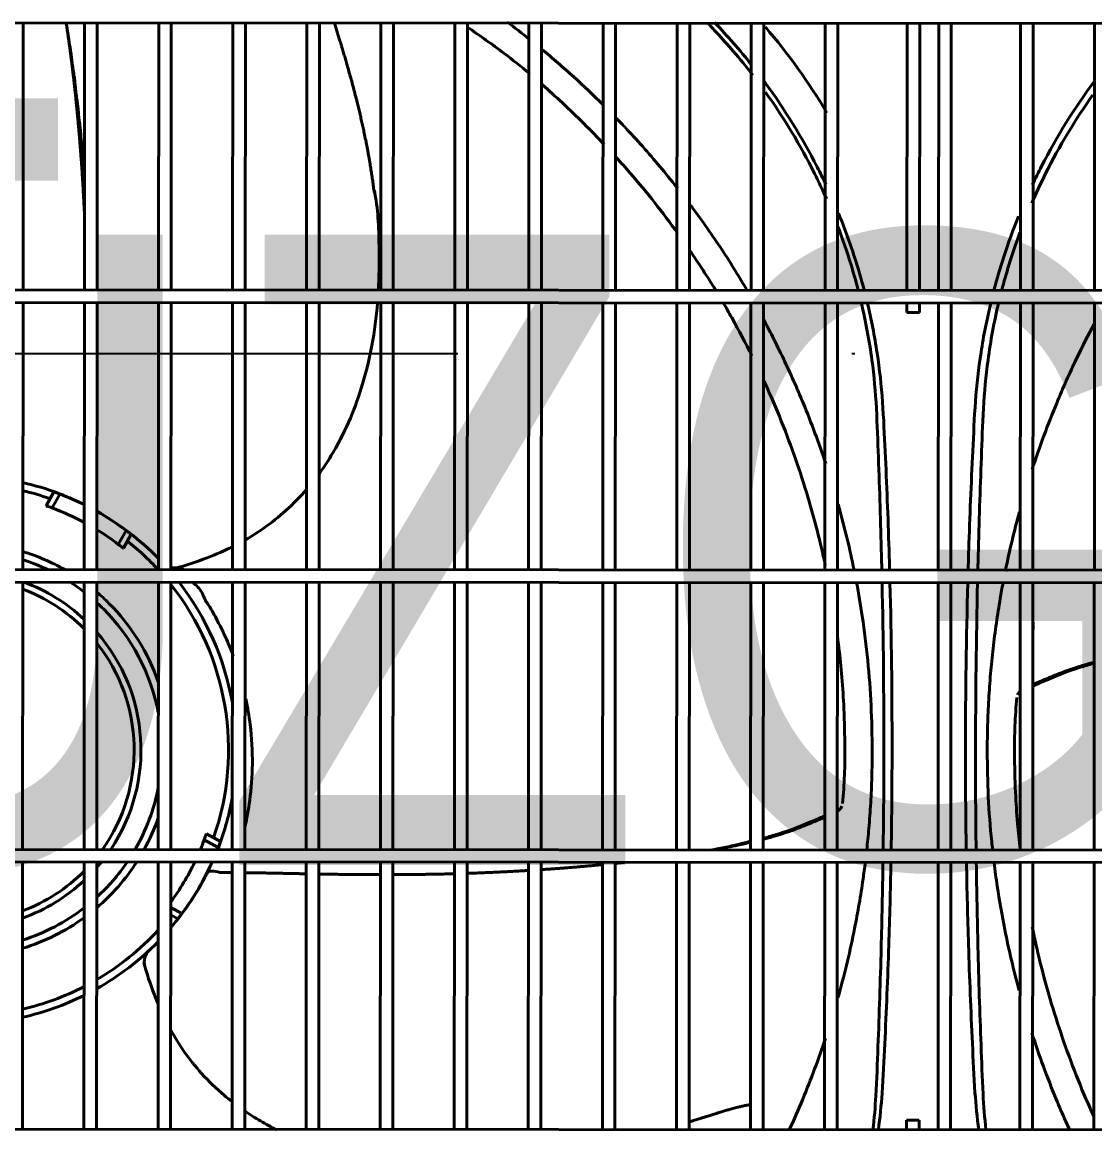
# Model space of a CAD drawing. Extents: x 58467 to 79089, y -33726 to -17391.
# Drawn here: x 78405.62 to 78439.65, y -20711.73 to -20676.54 of the extents above; entities that cross this region are included whole.
import ezdxf
from ezdxf.enums import TextEntityAlignment as Align

# ---------------------------------------------------------------- set-up
doc = ezdxf.new("R2010")
doc.units = 0
doc.header["$LTSCALE"] = 100
doc.linetypes.add('DASHDOT2', pattern=[0.5, 0.25, -0.125, 0, -0.125])
doc.layers.add('+ENTE-ST-DOSEME USTU KONDDRENAJ', color=110, linetype='DOSEMEUSTUKONDENSDRENAJ_LINE', lineweight=40)
doc.layers.add('BA_axis', color=5, linetype='DASHDOT2')
doc.layers.add('BA_text_material', color=12, linetype='Continuous')
doc.styles.add('text1', font='arial.ttf', dxfattribs={"height": 20})
doc.styles.add('text2', font='arial.ttf', dxfattribs={"width": 0.8})
doc.linetypes.add('DOSEMEUSTUKONDENSDRENAJ_LINE', pattern='A,300,-40,["CD",Standard,S=15,R=0,X=-35,Y=-7.5],0', length=340)

# ---------------------------------------------------------------- blocks, each defined once
blk = doc.blocks.new('*U176')
blk.add_line((0, 0), (0, -696))
at = {"linetype": 'Continuous', "style": 'text1'}
blk.add_attdef('1', text='', height=40, dxfattribs=at).set_placement((0, 38), align=Align.MIDDLE)
blk = doc.blocks.new('AXIS')
at = {"layer": 'BA_axis', "xscale": -1, "rotation": 270}
blk.add_blockref('*U176', (4176.09, -33135.267), dxfattribs=at)
blk = doc.blocks.new('4. KAT')
at = {"color": 3}
for p, q in [((54065.871, -33377.621, -3.339), (54184.234, -33377.694, -3.339)), ((54096.234, -33386.119, -3.339), (54096.239, -33377.641, -3.339)), ((54098.189, -33377.642, -3.339), (54098.184, -33386.12, -3.339)), ((54098.584, -33386.121, -3.339), (54098.589, -33377.642, -3.339)), ((54100.539, -33377.643, -3.339), (54100.534, -33386.122, -3.339)), ((54100.934, -33386.122, -3.339), (54100.939, -33377.643, -3.339)), ((54102.888, -33377.645, -3.339), (54102.883, -33386.123, -3.339)), ((54103.283, -33386.123, -3.339), (54103.288, -33377.645, -3.339)), ((54105.238, -33377.646, -3.339), (54105.233, -33386.125, -3.339)), ((54105.633, -33386.125, -3.339), (54105.638, -33377.646, -3.339)), ((54107.588, -33377.647, -3.339), (54107.583, -33386.126, -3.339)), ((54107.982, -33386.126, -3.339), (54107.988, -33377.648, -3.339)), ((54109.937, -33377.649, -3.339), (54109.932, -33386.127, -3.339)), ((54110.332, -33386.128, -3.339), (54110.337, -33377.649, -3.339)), ((54112.287, -33377.65, -3.339), (54112.282, -33386.129, -3.339)), ((54112.682, -33386.129, -3.339), (54112.687, -33377.651, -3.339)), ((54114.637, -33377.652, -3.339), (54114.631, -33386.13, -3.339)), ((54115.031, -33386.131, -3.339), (54115.037, -33377.652, -3.339)), ((54116.986, -33377.653, -3.339), (54116.981, -33386.132, -3.339)), ((54117.381, -33386.132, -3.339), (54117.386, -33377.653, -3.339)), ((54119.336, -33377.655, -3.339), (54119.331, -33386.133, -3.339)), ((54119.731, -33386.133, -3.339), (54119.736, -33377.655, -3.339)), ((54121.685, -33377.656, -3.339), (54121.68, -33386.135, -3.339)), ((54122.08, -33386.135, -3.339), (54122.085, -33377.656, -3.339)), ((54124.286, -33377.657, -3.339), (54124.28, -33386.136, -3.339)), ((54124.68, -33386.136, -3.339), (54124.685, -33377.657, -3.339)), ((54125.285, -33377.658, -3.339), (54125.28, -33386.137, -3.339)), ((54125.68, -33386.137, -3.339), (54125.685, -33377.658, -3.339)), ((54127.885, -33377.66, -3.339), (54127.879, -33386.138, -3.339)), ((54128.279, -33386.139, -3.339), (54128.284, -33377.66, -3.339)), ((54130.234, -33377.661, -3.339), (54130.229, -33386.14, -3.339)), ((54184.228, -33386.172, -3.339), (54065.866, -33386.1, -3.339)), ((54065.865, -33386.5, -3.339), (54184.228, -33386.572, -3.339)), ((54096.229, -33394.998, -3.339), (54096.234, -33386.519, -3.339)), ((54098.184, -33386.52, -3.339), (54098.179, -33394.999, -3.339)), ((54098.579, -33394.999, -3.339), (54098.584, -33386.521, -3.339)), ((54100.533, -33386.522, -3.339), (54100.528, -33395, -3.339)), ((54100.928, -33395.001, -3.339), (54100.933, -33386.522, -3.339)), ((54102.883, -33386.523, -3.339), (54102.878, -33395.002, -3.339)), ((54103.278, -33395.002, -3.339), (54103.283, -33386.523, -3.339)), ((54105.233, -33386.525, -3.339), (54105.227, -33395.003, -3.339)), ((54105.627, -33395.003, -3.339), (54105.633, -33386.525, -3.339)), ((54107.582, -33386.526, -3.339), (54107.577, -33395.005, -3.339)), ((54107.977, -33395.005, -3.339), (54107.982, -33386.526, -3.339)), ((54109.932, -33386.527, -3.339), (54109.927, -33395.006, -3.339)), ((54110.327, -33395.006, -3.339), (54110.332, -33386.528, -3.339)), ((54112.282, -33386.529, -3.339), (54112.276, -33395.007, -3.339)), ((54112.676, -33395.008, -3.339), (54112.681, -33386.529, -3.339)), ((54114.631, -33386.53, -3.339), (54114.626, -33395.009, -3.339)), ((54115.026, -33395.009, -3.339), (54115.031, -33386.531, -3.339)), ((54116.981, -33386.532, -3.339), (54116.976, -33395.01, -3.339)), ((54117.376, -33395.011, -3.339), (54117.381, -33386.532, -3.339)), ((54119.33, -33386.533, -3.339), (54119.325, -33395.012, -3.339)), ((54119.725, -33395.012, -3.339), (54119.73, -33386.533, -3.339)), ((54121.68, -33386.535, -3.339), (54121.675, -33395.013, -3.339)), ((54122.075, -33395.013, -3.339), (54122.08, -33386.535, -3.339)), ((54124.28, -33386.536, -3.339), (54124.28, -33386.836, -3.339)), ((54124.28, -33386.836, -3.339), (54124.68, -33386.836, -3.339)), ((54124.68, -33386.836, -3.339), (54124.68, -33386.536, -3.339)), ((54125.28, -33386.537, -3.339), (54125.274, -33395.015, -3.339)), ((54125.674, -33395.015, -3.339), (54125.68, -33386.537, -3.339)), ((54127.879, -33386.538, -3.339), (54127.874, -33395.017, -3.339)), ((54128.274, -33395.017, -3.339), (54128.279, -33386.539, -3.339)), ((54130.229, -33386.54, -3.339), (54130.224, -33395.018, -3.339)), ((54096.965, -33392.972, -3.339), (54097.209, -33392.527, -3.339)), ((54097.399, -33392.597, -3.339), (54097.155, -33393.04, -3.339)), ((54098.679, -33393.2, -3.339), (54098.68, -33393.2, -3.339)), ((54099.258, -33394.195, -3.339), (54099.502, -33393.752, -3.339)), ((54099.663, -33393.875, -3.339), (54099.418, -33394.32, -3.339)), ((54184.223, -33395.051, -3.339), (54065.86, -33394.979, -3.339)), ((54065.86, -33395.379, -3.339), (54184.223, -33395.451, -3.339)), ((54096.223, -33403.875, -3.339), (54096.229, -33395.398, -3.339)), ((54098.178, -33395.399, -3.339), (54098.173, -33403.877, -3.339)), ((54098.573, -33403.877, -3.339), (54098.578, -33395.399, -3.339)), ((54100.528, -33395.4, -3.339), (54100.523, -33403.878, -3.339)), ((54100.923, -33403.878, -3.339), (54100.928, -33395.401, -3.339)), ((54102.878, -33395.402, -3.339), (54102.872, -33403.879, -3.339)), ((54103.272, -33403.88, -3.339), (54103.278, -33395.402, -3.339)), ((54105.227, -33395.403, -3.339), (54105.222, -33403.881, -3.339)), ((54105.622, -33403.881, -3.339), (54105.627, -33395.403, -3.339)), ((54107.577, -33395.405, -3.339), (54107.572, -33403.882, -3.339)), ((54107.972, -33403.882, -3.339), (54107.977, -33395.405, -3.339)), ((54109.927, -33395.406, -3.339), (54109.921, -33403.884, -3.339)), ((54110.321, -33403.884, -3.339), (54110.326, -33395.406, -3.339)), ((54112.276, -33395.407, -3.339), (54112.271, -33403.885, -3.339)), ((54112.671, -33403.885, -3.339), (54112.676, -33395.408, -3.339)), ((54114.626, -33395.409, -3.339), (54114.621, -33403.887, -3.339)), ((54115.021, -33403.887, -3.339), (54115.026, -33395.409, -3.339)), ((54116.975, -33395.41, -3.339), (54116.97, -33403.888, -3.339)), ((54117.37, -33403.888, -3.339), (54117.375, -33395.411, -3.339)), ((54119.325, -33395.412, -3.339), (54119.32, -33403.889, -3.339)), ((54119.72, -33403.89, -3.339), (54119.725, -33395.412, -3.339)), ((54121.675, -33395.413, -3.339), (54121.67, -33403.891, -3.339)), ((54122.069, -33403.891, -3.339), (54122.075, -33395.413, -3.339)), ((54125.274, -33395.415, -3.339), (54125.269, -33403.893, -3.339)), ((54125.669, -33403.894, -3.339), (54125.674, -33395.415, -3.339)), ((54127.874, -33395.417, -3.339), (54127.869, -33403.895, -3.339)), ((54128.268, -33403.895, -3.339), (54128.274, -33395.417, -3.339)), ((54130.223, -33395.418, -3.339), (54130.218, -33403.896, -3.339)), ((54102.052, -33403.378, -3.339), (54102.497, -33403.622, -3.339)), ((54102.427, -33403.812, -3.339), (54101.984, -33403.569, -3.339)), ((54184.218, -33403.929, -3.339), (54065.855, -33403.857, -3.339)), ((54065.855, -33404.257, -3.339), (54184.217, -33404.329, -3.339)), ((54096.218, -33412.754, -3.339), (54096.223, -33404.275, -3.339)), ((54098.173, -33404.277, -3.339), (54098.168, -33412.755, -3.339)), ((54098.568, -33412.755, -3.339), (54098.573, -33404.277, -3.339)), ((54100.523, -33404.278, -3.339), (54100.517, -33412.757, -3.339)), ((54100.917, -33412.757, -3.339), (54100.923, -33404.278, -3.339)), ((54102.872, -33404.279, -3.339), (54102.867, -33412.758, -3.339)), ((54103.267, -33412.758, -3.339), (54103.272, -33404.28, -3.339)), ((54105.222, -33404.281, -3.339), (54105.217, -33412.759, -3.339)), ((54105.617, -33412.76, -3.339), (54105.622, -33404.281, -3.339)), ((54107.571, -33404.282, -3.339), (54107.566, -33412.761, -3.339)), ((54107.966, -33412.761, -3.339), (54107.971, -33404.282, -3.339)), ((54109.921, -33404.284, -3.339), (54109.916, -33412.762, -3.339)), ((54110.316, -33412.763, -3.339), (54110.321, -33404.284, -3.339)), ((54112.271, -33404.285, -3.339), (54112.266, -33412.764, -3.339)), ((54112.666, -33412.764, -3.339), (54112.671, -33404.285, -3.339)), ((54114.62, -33404.287, -3.339), (54114.615, -33412.765, -3.339)), ((54115.015, -33412.765, -3.339), (54115.02, -33404.287, -3.339)), ((54116.97, -33404.288, -3.339), (54116.965, -33412.767, -3.339)), ((54117.365, -33412.767, -3.339), (54117.37, -33404.288, -3.339)), ((54119.32, -33404.289, -3.339), (54119.314, -33412.768, -3.339)), ((54119.714, -33412.768, -3.339), (54119.72, -33404.29, -3.339)), ((54121.669, -33404.291, -3.339), (54121.664, -33412.769, -3.339)), ((54122.064, -33412.77, -3.339), (54122.069, -33404.291, -3.339)), ((54125.269, -33404.293, -3.339), (54125.264, -33412.772, -3.339)), ((54125.664, -33412.772, -3.339), (54125.669, -33404.294, -3.339)), ((54127.868, -33404.295, -3.339), (54127.863, -33412.773, -3.339)), ((54128.263, -33412.773, -3.339), (54128.268, -33404.295, -3.339)), ((54130.218, -33404.296, -3.339), (54130.213, -33412.775, -3.339)), ((54103.272, -33405.196, -3.339), (54103.274, -33405.197, -3.339)), ((54103.272, -33405.196, -3.339), (54103.274, -33405.197, -3.339)), ((54100.922, -33405.723, -3.339), (54101.272, -33405.915, -3.339)), ((54101.149, -33406.076, -3.339), (54100.922, -33405.951, -3.339)), ((54100.237, -33407.082, -3.339), (54100.217, -33407.1, -3.339)), ((54127.817, -33408.153, -3.339), (54127.866, -33408.112, -3.339)), ((54103.274, -33409.148, -3.339), (54103.269, -33409.153, -3.339)), ((54124.264, -33412.472, -3.339), (54124.264, -33412.772, -3.339)), ((54124.664, -33412.772, -3.339), (54124.664, -33412.472, -3.339)), ((54184.212, -33412.808, -3.339), (54065.849, -33412.736, -3.339))]:
    blk.add_line(p, q, dxfattribs=at)
for centre, radius, start, end in [((54094.305, -33400.719, -3.339), 8.449, 70.7519, 76.8305), ((54094.305, -33400.719, -3.339), 8.691, 63.5255, 69.1503), ((54094.305, -33400.719, -3.339), 8.691, 53.28, 60.5411), ((54094.305, -33400.719, -3.339), 8.449, 42.602, 51.6783), ((54094.305, -33400.719, -3.339), 6.332, 64.6189, 72.3139), ((54127.184, -33396.789, -3.339), 1.795, 81.0216, 82.6935), ((54094.305, -33400.719, -3.339), 5.455, 44.9651, 69.3551), ((54094.305, -33400.719, -3.339), 6.332, 52.2945, 57.1658), ((54094.305, -33400.719, -3.339), 8.449, 340.7519, 38.3852), ((54094.305, -33400.719, -3.339), 6.332, 44.9651, 47.5639), ((54094.305, -33400.719, -3.339), 6.332, 10.7989, 44.9651), ((54127.184, -33396.789, -3.339), 1.1, 351.8033, 8.1269), ((54094.305, -33400.719, -3.339), 5.455, 324.6176, 38.4514), ((54094.305, -33400.719, -3.339), 6.332, 330.0739, 349.1314), ((54094.305, -33400.719, -3.339), 6.332, 312.3664, 325.8045), ((54094.305, -33400.719, -3.339), 8.691, 323.28, 335.8148), ((54094.305, -33400.719, -3.339), 5.455, 290.5751, 315.1564), ((54094.305, -33400.719, -3.339), 6.332, 287.6164, 307.6357), ((54094.305, -33400.719, -3.339), 8.449, 300.3195, 317.3673), ((54094.305, -33400.719, -3.339), 8.449, 283.101, 297.2242)]:
    blk.add_arc(centre, radius, start, end, dxfattribs=at)
at = {"color": 3, "extrusion": (0, 0, -1)}
for radius, start, end in [(8.699, 102.7863, 110.4706), (8.191, 110.3616, 118.2287), (8.699, 119.431, 135.6764), (8.191, 121.4532, 127.2082), (6.582, 106.9886, 119.6337), (5.671, 110.2174, 133.0549), (8.699, 142.3068, 170.1291), (6.582, 130.4674, 135.0349), (6.582, 135.0349, 160.9155), (5.671, 138.8655, 213.8411), (8.699, 189.9399, 200.4706), (6.582, 199.143, 208.683), (8.191, 200.3616, 202.6972), (6.582, 212.7274, 229.5912), (5.671, 218.8586, 221.193), (8.191, 205.7646, 216.119), (8.699, 207.7046, 220.4867), (5.671, 227.0036, 250.2461), (6.582, 234.0236, 253.0699), (8.699, 224.3935, 240.6403), (8.699, 243.6211, 257.2827)]:
    blk.add_arc((-54094.305, -33400.719, 3.339), radius, start, end, dxfattribs=at)
at = {"color": 3, "extrusion": (5.24685e-06, -5.62791e-06, 1)}
blk.add_arc((54101.033, -33394.445, -2.866), 0.5, 257.9345, 286.4376, dxfattribs=at)
at = {"color": 3, "extrusion": (-5.90122e-06, -5.50166e-06, 1)}
blk.add_arc((54100.579, -33407.446, -3.476), 0.5, 133.0528, 196.4386, dxfattribs=at)
at = {"color": 3}
blk.add_ellipse((54102.923, -33403.936, -3.339), major_axis=(-0.468, 0.175), ratio=0.588101, start_param=0, end_param=0.392495, dxfattribs=at)
for points, knots in [([(54098.185, -33383.75, -3.339), (54098.185, -33383.735, -3.339), (54098.182, -33383.671, -3.339), (54098.176, -33383.556, -3.339), (54098.168, -33383.391, -3.339), (54098.16, -33383.244, -3.339), (54098.151, -33383.083, -3.339), (54098.143, -33382.938, -3.339), (54098.134, -33382.776, -3.339), (54098.124, -33382.615, -3.339), (54098.114, -33382.47, -3.339), (54098.104, -33382.308, -3.339), (54098.094, -33382.161, -3.339), (54098.082, -33381.997, -3.339), (54098.071, -33381.85, -3.339), (54098.06, -33381.705, -3.339), (54098.048, -33381.546, -3.339), (54098.035, -33381.389, -3.339), (54098.022, -33381.231, -3.339), (54098.008, -33381.074, -3.339), (54097.996, -33380.933, -3.339), (54097.982, -33380.775, -3.339), (54097.969, -33380.634, -3.339), (54097.953, -33380.475, -3.339), (54097.939, -33380.332, -3.339), (54097.925, -33380.19, -3.339), (54097.909, -33380.034, -3.339), (54097.894, -33379.896, -3.339), (54097.878, -33379.743, -3.339), (54097.863, -33379.606, -3.339), (54097.845, -33379.454, -3.339), (54097.828, -33379.303, -3.339), (54097.812, -33379.167, -3.339), (54097.793, -33379.015, -3.339), (54097.776, -33378.879, -3.339), (54097.756, -33378.726, -3.339), (54097.739, -33378.589, -3.339), (54097.721, -33378.455, -3.339), (54097.7, -33378.307, -3.339), (54097.682, -33378.175, -3.339), (54097.661, -33378.029, -3.339), (54097.644, -33377.913, -3.339), (54097.623, -33377.773, -3.339), (54097.61, -33377.692, -3.339), (54097.602, -33377.639, -3.339)], [0, 0, 0, 0, 0.006537, 0.029522, 0.052508, 0.083155, 0.098479, 0.129126, 0.152111, 0.175096, 0.205744, 0.221067, 0.251714, 0.2747, 0.297685, 0.32067, 0.343656, 0.374303, 0.397288, 0.420274, 0.450921, 0.466244, 0.496892, 0.519877, 0.542862, 0.565848, 0.588833, 0.61948, 0.634804, 0.665451, 0.688436, 0.711422, 0.742069, 0.757393, 0.78804, 0.811025, 0.83401, 0.856996, 0.879981, 0.910628, 0.925952, 0.956599, 0.971923, 1, 1, 1, 1]), ([(54098.187, -33382.529, -3.339), (54098.183, -33382.496, -3.339), (54098.168, -33382.367, -3.339), (54098.157, -33382.179, -3.339), (54098.143, -33381.961, -3.339), (54098.121, -33381.731, -3.339), (54098.092, -33381.492, -3.339), (54098.072, -33381.28, -3.339), (54098.061, -33381.1, -3.339), (54098.045, -33380.928, -3.339), (54098.009, -33380.711, -3.339), (54097.991, -33380.456, -3.339), (54097.968, -33380.228, -3.339), (54097.938, -33379.999, -3.339), (54097.904, -33379.771, -3.339), (54097.882, -33379.546, -3.339), (54097.848, -33379.251, -3.339), (54097.803, -33379.027, -3.339), (54097.776, -33378.764, -3.339), (54097.744, -33378.514, -3.339), (54097.698, -33378.251, -3.339), (54097.663, -33378.028, -3.339), (54097.637, -33377.842, -3.339), (54097.619, -33377.729, -3.339), (54097.607, -33377.665, -3.339), (54097.602, -33377.64, -3.339)], [0, 0, 0, 0, 0.018147, 0.072604, 0.104033, 0.137751, 0.209267, 0.273712, 0.29859, 0.319902, 0.366361, 0.424834, 0.458218, 0.494226, 0.568305, 0.629107, 0.652171, 0.729744, 0.761435, 0.795633, 0.869455, 0.937429, 0.963885, 0.985806, 1, 1, 1, 1]), ([(54106.11, -33377.645, -3.339), (54106.11, -33377.645, -3.339), (54106.125, -33377.692, -3.339), (54106.155, -33377.788, -3.339), (54106.196, -33377.918, -3.339), (54106.237, -33378.05, -3.339), (54106.279, -33378.185, -3.339), (54106.321, -33378.321, -3.339), (54106.363, -33378.459, -3.339), (54106.404, -33378.597, -3.339), (54106.451, -33378.754, -3.339), (54106.497, -33378.911, -3.339), (54106.537, -33379.052, -3.339), (54106.582, -33379.211, -3.339), (54106.622, -33379.354, -3.339), (54106.672, -33379.534, -3.339), (54106.71, -33379.679, -3.339), (54106.758, -33379.861, -3.339), (54106.796, -33380.009, -3.339), (54106.839, -33380.177, -3.339), (54106.876, -33380.328, -3.339), (54106.917, -33380.501, -3.339), (54106.957, -33380.674, -3.339), (54106.996, -33380.847, -3.339), (54107.034, -33381.02, -3.339), (54107.075, -33381.212, -3.339), (54107.11, -33381.386, -3.339), (54107.148, -33381.579, -3.339), (54107.177, -33381.734, -3.339), (54107.212, -33381.929, -3.339), (54107.242, -33382.105, -3.339), (54107.274, -33382.302, -3.339), (54107.302, -33382.482, -3.339), (54107.328, -33382.663, -3.339), (54107.353, -33382.846, -3.339), (54107.369, -33382.967, -3.339), (54107.376, -33383.027, -3.339)], [0, 0, 0, 0, 0.000068, 0.030993, 0.061917, 0.082534, 0.113458, 0.144382, 0.164999, 0.195923, 0.226847, 0.257772, 0.288696, 0.309313, 0.350545, 0.371161, 0.412394, 0.43301, 0.474243, 0.494859, 0.525784, 0.556708, 0.587632, 0.618557, 0.649481, 0.680406, 0.721638, 0.742255, 0.783487, 0.804103, 0.845336, 0.87626, 0.907185, 0.938109, 0.969034, 1, 1, 1, 1]), ([(54119.386, -33379.3, -3.339), (54119.186, -33379.042, -3.339), (54118.979, -33378.788, -3.339), (54118.593, -33378.339, -3.339), (54118.417, -33378.143, -3.339), (54118.143, -33377.849, -3.339), (54118.045, -33377.747, -3.339), (54117.947, -33377.646, -3.339)], [0, 0, 0, 0, 0.449884, 0.449884, 0.8085, 0.8085, 1, 1, 1, 1]), ([(54112.311, -33379.261, -3.339), (54112.043, -33379.036, -3.339), (54111.407, -33378.526, -3.339), (54110.731, -33378.056, -3.339), (54110.345, -33377.787, -3.339)], [0, 0, 0, 0, 0.431303, 1, 1, 1, 1]), ([(54112.689, -33378.478, -3.339), (54113.035, -33378.764, -3.339), (54113.374, -33379.058, -3.339), (54114.024, -33379.647, -3.339), (54114.333, -33379.94, -3.339), (54114.639, -33380.244, -3.339)], [0, 0, 0, 0, 0.511236, 0.511236, 1, 1, 1, 1]), ([(54114.671, -33381.498, -3.339), (54114.248, -33381.052, -3.339), (54113.605, -33380.413, -3.339), (54112.926, -33379.795, -3.339), (54112.709, -33379.604, -3.339)], [0, 0, 0, 0, 0.68539, 1, 1, 1, 1]), ([(54121.704, -33382.775, -3.339), (54121.616, -33382.586, -3.339), (54121.524, -33382.399, -3.339), (54120.955, -33381.286, -3.339), (54120.4, -33380.388, -3.339), (54119.775, -33379.536, -3.339), (54119.766, -33379.524, -3.339), (54119.757, -33379.512, -3.339)], [0, 0, 0, 0, 0.165073, 0.165073, 0.987864, 0.987864, 1, 1, 1, 1]), ([(54121.726, -33383.233, -3.339), (54121.606, -33382.959, -3.339), (54121.479, -33382.688, -3.339), (54120.896, -33381.522, -3.339), (54120.378, -33380.663, -3.339), (54119.792, -33379.846, -3.339)], [0, 0, 0, 0, 0.228133, 0.228133, 1, 1, 1, 1]), ([(54130.221, -33379.502, -3.339), (54129.593, -33380.348, -3.339), (54129.036, -33381.245, -3.339), (54128.448, -33382.387, -3.339), (54128.352, -33382.583, -3.339), (54128.259, -33382.78, -3.339)], [0, 0, 0, 0, 0.829987, 0.829987, 1, 1, 1, 1]), ([(54130.18, -33379.928, -3.339), (54129.615, -33380.722, -3.339), (54129.114, -33381.555, -3.339), (54128.524, -33382.733, -3.339), (54128.379, -33383.045, -3.339), (54128.241, -33383.362, -3.339)], [0, 0, 0, 0, 0.739872, 0.739872, 1, 1, 1, 1]), ([(54115.047, -33380.659, -3.339), (54115.14, -33380.754, -3.339), (54115.428, -33381.053, -3.339), (54115.895, -33381.566, -3.339), (54116.443, -33382.201, -3.339), (54116.806, -33382.647, -3.339), (54116.989, -33382.88, -3.339), (54117.001, -33382.895, -3.339)], [0, 0, 0, 0, 0.134617, 0.418834, 0.70095, 0.980961, 1, 1, 1, 1]), ([(54117.001, -33384.312, -3.339), (54116.534, -33383.666, -3.339), (54115.9, -33382.86, -3.339), (54115.209, -33382.082, -3.339), (54115.06, -33381.918, -3.339)], [0, 0, 0, 0, 0.788206, 1, 1, 1, 1]), ([(54107.383, -33382.975, -3.339), (54107.389, -33383.005, -3.339), (54107.507, -33383.618, -3.339), (54107.539, -33384.676, -3.339), (54107.531, -33385.7, -3.339), (54107.509, -33386.126, -3.339)], [0, 0, 0, 0, 0.028763, 0.596266, 1, 1, 1, 1]), ([(54117.41, -33383.428, -3.339), (54117.429, -33383.454, -3.339), (54117.612, -33383.698, -3.339), (54117.95, -33384.166, -3.339), (54118.407, -33384.838, -3.339), (54118.823, -33385.488, -3.339), (54119.081, -33385.916, -3.339), (54119.198, -33386.116, -3.339)], [0, 0, 0, 0, 0.030003, 0.283624, 0.535302, 0.785046, 1, 1, 1, 1]), ([(54122.921, -33386.127, -3.339), (54122.829, -33385.775, -3.339), (54122.727, -33385.426, -3.339), (54122.463, -33384.608, -3.339), (54122.292, -33384.141, -3.339), (54122.103, -33383.681, -3.339)], [0, 0, 0, 0, 0.420981, 0.420981, 1, 1, 1, 1]), ([(54127.819, -33383.783, -3.339), (54127.647, -33384.209, -3.339), (54127.49, -33384.64, -3.339), (54127.236, -33385.422, -3.339), (54127.133, -33385.772, -3.339), (54127.04, -33386.126, -3.339)], [0, 0, 0, 0, 0.555539, 0.555539, 1, 1, 1, 1]), ([(54122.734, -33386.133, -3.339), (54122.664, -33385.863, -3.339), (54122.588, -33385.595, -3.339), (54122.382, -33384.922, -3.339), (54122.244, -33384.519, -3.339), (54122.091, -33384.12, -3.339)], [0, 0, 0, 0, 0.398194, 0.398194, 1, 1, 1, 1]), ([(54127.864, -33384.298, -3.339), (54127.737, -33384.64, -3.339), (54127.62, -33384.984, -3.339), (54127.432, -33385.597, -3.339), (54127.355, -33385.865, -3.339), (54127.285, -33386.135, -3.339)], [0, 0, 0, 0, 0.563574, 0.563574, 1, 1, 1, 1]), ([(54107.483, -33386.526, -3.339), (54107.447, -33386.981, -3.339), (54107.331, -33387.849, -3.339), (54107.039, -33389.075, -3.339), (54106.636, -33390.208, -3.339), (54106.195, -33391.095, -3.339), (54105.833, -33391.664, -3.339), (54105.676, -33391.886, -3.339), (54105.636, -33391.942, -3.339)], [0, 0, 0, 0, 0.239591, 0.456522, 0.654829, 0.860679, 0.964908, 1, 1, 1, 1]), ([(54119.363, -33388.214, -3.339), (54119.16, -33387.808, -3.339), (54118.861, -33387.244, -3.339), (54118.54, -33386.684, -3.339), (54118.448, -33386.527, -3.339)], [0, 0, 0, 0, 0.719224, 1, 1, 1, 1]), ([(54123.481, -33395.013, -3.339), (54123.478, -33394.855, -3.339), (54123.474, -33394.697, -3.339), (54123.444, -33393.504, -3.339), (54123.412, -33392.468, -3.339), (54123.353, -33390.915, -3.339), (54123.337, -33390.397, -3.339), (54123.282, -33389.364, -3.339), (54123.235, -33388.851, -3.339), (54123.084, -33387.733, -3.339), (54122.973, -33387.129, -3.339), (54122.832, -33386.53, -3.339)], [0, 0, 0, 0, 0.055363, 0.055363, 0.419, 0.419, 0.600818, 0.600818, 0.782636, 0.782636, 1, 1, 1, 1]), ([(54123.73, -33395.013, -3.339), (54123.724, -33394.8, -3.339), (54123.717, -33394.586, -3.339), (54123.678, -33393.329, -3.339), (54123.637, -33392.286, -3.339), (54123.562, -33390.722, -3.339), (54123.541, -33390.2, -3.339), (54123.468, -33389.159, -3.339), (54123.411, -33388.64, -3.339), (54123.251, -33387.586, -3.339), (54123.146, -33387.053, -3.339), (54123.021, -33386.527, -3.339)], [0, 0, 0, 0, 0.075143, 0.075143, 0.442368, 0.442368, 0.625981, 0.625981, 0.809594, 0.809594, 1, 1, 1, 1]), ([(54126.94, -33386.523, -3.339), (54126.815, -33387.042, -3.339), (54126.711, -33387.567, -3.339), (54126.549, -33388.615, -3.339), (54126.49, -33389.138, -3.339), (54126.415, -33390.182, -3.339), (54126.393, -33390.705, -3.339), (54126.316, -33392.272, -3.339), (54126.273, -33393.317, -3.339), (54126.232, -33394.58, -3.339), (54126.225, -33394.798, -3.339), (54126.219, -33395.015, -3.339)], [0, 0, 0, 0, 0.189158, 0.189158, 0.372762, 0.372762, 0.556366, 0.556366, 0.923574, 0.923574, 1, 1, 1, 1]), ([(54127.187, -33386.532, -3.339), (54127.045, -33387.131, -3.339), (54126.933, -33387.735, -3.339), (54126.781, -33388.853, -3.339), (54126.733, -33389.366, -3.339), (54126.677, -33390.398, -3.339), (54126.66, -33390.916, -3.339), (54126.599, -33392.469, -3.339), (54126.566, -33393.505, -3.339), (54126.535, -33394.699, -3.339), (54126.531, -33394.857, -3.339), (54126.527, -33395.015, -3.339)], [0, 0, 0, 0, 0.21737, 0.21737, 0.399155, 0.399155, 0.58094, 0.58094, 0.94451, 0.94451, 1, 1, 1, 1]), ([(54119.734, -33387.068, -3.339), (54119.828, -33387.243, -3.339), (54120.041, -33387.649, -3.339), (54120.359, -33388.293, -3.339), (54120.684, -33388.997, -3.339), (54121.157, -33390.1, -3.339), (54121.486, -33390.983, -3.339), (54121.703, -33391.634, -3.339)], [0, 0, 0, 0, 0.11975, 0.276771, 0.432533, 0.587035, 1, 1, 1, 1]), ([(54128.254, -33391.808, -3.339), (54128.485, -33391.099, -3.339), (54128.923, -33389.916, -3.339), (54129.608, -33388.383, -3.339), (54130.03, -33387.549, -3.339), (54130.228, -33387.18, -3.339)], [0, 0, 0, 0, 0.443757, 0.750386, 1, 1, 1, 1]), ([(54121.687, -33394.851, -3.339), (54121.64, -33394.632, -3.339), (54121.409, -33393.612, -3.339), (54120.888, -33391.789, -3.339), (54120.218, -33390.058, -3.339), (54119.802, -33389.136, -3.339), (54119.746, -33389.014, -3.339)], [0, 0, 0, 0, 0.112914, 0.525694, 0.936978, 1, 1, 1, 1]), ([(54105.232, -33392.451, -3.339), (54105.028, -33392.688, -3.339), (54104.603, -33393.123, -3.339), (54103.941, -33393.651, -3.339), (54103.491, -33393.936, -3.339), (54103.286, -33394.053, -3.339)], [0, 0, 0, 0, 0.373378, 0.722391, 1, 1, 1, 1]), ([(54097.209, -33392.527, -3.339), (54097.209, -33392.527, -3.339), (54097.213, -33392.528, -3.339), (54097.226, -33392.533, -3.339), (54097.237, -33392.537, -3.339), (54097.263, -33392.546, -3.339), (54097.279, -33392.552, -3.339), (54097.315, -33392.565, -3.339), (54097.335, -33392.573, -3.339), (54097.369, -33392.586, -3.339), (54097.384, -33392.591, -3.339), (54097.399, -33392.597, -3.339)], [0, 0, 0, 0, 0.211758, 0.211758, 0.423432, 0.423432, 0.636431, 0.636431, 0.852021, 0.852021, 1, 1, 1, 1]), ([(54098.196, -33392.941, -3.339), (54098.175, -33392.931, -3.339), (54098.155, -33392.921, -3.339), (54098.039, -33392.867, -3.339), (54097.941, -33392.823, -3.339), (54097.758, -33392.742, -3.339), (54097.671, -33392.704, -3.339), (54097.506, -33392.632, -3.339), (54097.426, -33392.599, -3.339), (54097.348, -33392.57, -3.339)], [0, 0, 0, 0, 0.07319, 0.07319, 0.416738, 0.416738, 0.719921, 0.719921, 1, 1, 1, 1]), ([(54097.155, -33393.04, -3.339), (54097.134, -33393.032, -3.339), (54097.112, -33393.024, -3.339), (54097.072, -33393.009, -3.339), (54097.052, -33393.002, -3.339), (54097.019, -33392.991, -3.339), (54097.004, -33392.985, -3.339), (54096.981, -33392.978, -3.339), (54096.973, -33392.975, -3.339), (54096.966, -33392.972, -3.339), (54096.965, -33392.972, -3.339), (54096.965, -33392.972, -3.339)], [0, 0, 0, 0, 0.21816, 0.21816, 0.436362, 0.436362, 0.653817, 0.653817, 0.868707, 0.868707, 1, 1, 1, 1]), ([(54122.098, -33392.924, -3.339), (54122.108, -33392.961, -3.339), (54122.301, -33393.651, -3.339), (54122.468, -33394.347, -3.339), (54122.602, -33395.012, -3.339)], [0, 0, 0, 0, 0.052887, 1, 1, 1, 1]), ([(54099.502, -33393.752, -3.339), (54099.52, -33393.766, -3.339), (54099.539, -33393.78, -3.339), (54099.573, -33393.806, -3.339), (54099.589, -33393.818, -3.339), (54099.617, -33393.84, -3.339), (54099.63, -33393.85, -3.339), (54099.648, -33393.864, -3.339), (54099.655, -33393.87, -3.339), (54099.661, -33393.874, -3.339), (54099.663, -33393.875, -3.339), (54099.662, -33393.875, -3.339)], [0, 0, 0, 0, 0.217793, 0.217793, 0.435623, 0.435623, 0.652794, 0.652794, 0.867695, 0.867695, 1, 1, 1, 1]), ([(54099.418, -33394.32, -3.339), (54099.418, -33394.32, -3.339), (54099.415, -33394.318, -3.339), (54099.404, -33394.308, -3.339), (54099.395, -33394.302, -3.339), (54099.373, -33394.284, -3.339), (54099.36, -33394.274, -3.339), (54099.33, -33394.25, -3.339), (54099.313, -33394.237, -3.339), (54099.284, -33394.215, -3.339), (54099.271, -33394.205, -3.339), (54099.258, -33394.195, -3.339)], [0, 0, 0, 0, 0.211356, 0.211356, 0.422617, 0.422617, 0.635365, 0.635365, 0.851032, 0.851032, 1, 1, 1, 1]), ([(54102.883, -33394.268, -3.339), (54102.621, -33394.398, -3.339), (54102.022, -33394.658, -3.339), (54101.402, -33394.865, -3.339), (54101.051, -33394.961, -3.339)], [0, 0, 0, 0, 0.448668, 1, 1, 1, 1]), ([(54101.168, -33394.932, -3.339), (54101.169, -33394.934, -3.339), (54101.172, -33394.937, -3.339), (54101.192, -33394.945, -3.339), (54101.208, -33394.95, -3.339), (54101.258, -33394.964, -3.339), (54101.293, -33394.977, -3.339), (54101.324, -33394.999, -3.339), (54101.325, -33395, -3.339), (54101.326, -33395, -3.339)], [0, 0, 0, 0, 0.194513, 0.194513, 0.457401, 0.457401, 0.983178, 0.983178, 1, 1, 1, 1]), ([(54101.631, -33395.407, -3.339), (54101.651, -33395.432, -3.339), (54101.676, -33395.454, -3.339), (54101.761, -33395.525, -3.339), (54101.814, -33395.58, -3.339), (54101.899, -33395.703, -3.339), (54101.931, -33395.771, -3.339), (54101.983, -33395.902, -3.339), (54102.014, -33395.959, -3.339), (54102.083, -33396.069, -3.339), (54102.122, -33396.123, -3.339), (54102.225, -33396.294, -3.339), (54102.288, -33396.408, -3.339), (54102.475, -33396.749, -3.339), (54102.587, -33396.98, -3.339), (54102.768, -33397.386, -3.339), (54102.84, -33397.563, -3.339), (54102.906, -33397.74, -3.339)], [0, 0, 0, 0, 0.035525, 0.035525, 0.109228, 0.109228, 0.18293, 0.18293, 0.256633, 0.256633, 0.330336, 0.330336, 0.477742, 0.477742, 0.772553, 0.772553, 1, 1, 1, 1]), ([(54122.68, -33395.41, -3.339), (54122.746, -33395.764, -3.339), (54122.885, -33396.584, -3.339), (54123.045, -33397.884, -3.339), (54123.156, -33399.313, -3.339), (54123.169, -33400.273, -3.339), (54123.176, -33400.756, -3.339)], [0, 0, 0, 0, 0.200697, 0.464092, 0.73053, 1, 1, 1, 1]), ([(54126.825, -33400.759, -3.339), (54126.828, -33400.484, -3.339), (54126.833, -33399.936, -3.339), (54126.87, -33399.117, -3.339), (54126.928, -33398.305, -3.339), (54127.008, -33397.499, -3.339), (54127.111, -33396.702, -3.339), (54127.219, -33396.008, -3.339), (54127.296, -33395.58, -3.339), (54127.328, -33395.414, -3.339)], [0, 0, 0, 0, 0.153416, 0.305853, 0.457308, 0.607781, 0.75727, 0.905773, 1, 1, 1, 1]), ([(54122.233, -33402.419, -3.339), (54122.263, -33402.116, -3.339), (54122.306, -33401.524, -3.339), (54122.312, -33400.522, -3.339), (54122.289, -33399.489, -3.339), (54122.22, -33398.425, -3.339), (54122.145, -33397.675, -3.339), (54122.094, -33397.257, -3.339), (54122.081, -33397.158, -3.339)], [0, 0, 0, 0, 0.167977, 0.330025, 0.566807, 0.758181, 0.942521, 1, 1, 1, 1]), ([(54130.219, -33397.938, -3.339), (54130.194, -33397.945, -3.339), (54130.132, -33397.962, -3.339), (54130.033, -33397.989, -3.339), (54129.934, -33398.018, -3.339), (54129.838, -33398.046, -3.339), (54129.74, -33398.076, -3.339), (54129.644, -33398.107, -3.339), (54129.561, -33398.134, -3.339), (54129.479, -33398.162, -3.339), (54129.385, -33398.195, -3.339), (54129.294, -33398.228, -3.339), (54129.215, -33398.257, -3.339), (54129.137, -33398.286, -3.339), (54129.06, -33398.316, -3.339), (54128.974, -33398.35, -3.339), (54128.9, -33398.38, -3.339), (54128.827, -33398.41, -3.339), (54128.766, -33398.435, -3.339), (54128.706, -33398.461, -3.339), (54128.638, -33398.49, -3.339), (54128.571, -33398.518, -3.339), (54128.506, -33398.546, -3.339), (54128.454, -33398.569, -3.339), (54128.399, -33398.593, -3.339), (54128.353, -33398.613, -3.339), (54128.304, -33398.634, -3.339), (54128.279, -33398.645, -3.339), (54128.267, -33398.65, -3.339)], [0, 0, 0, 0, 0.03153, 0.081147, 0.130764, 0.163842, 0.21346, 0.263077, 0.296155, 0.329233, 0.37885, 0.428467, 0.461545, 0.494623, 0.54424, 0.577319, 0.626936, 0.660014, 0.693092, 0.72617, 0.759248, 0.808865, 0.841943, 0.875021, 0.908099, 0.941178, 0.974256, 1, 1, 1, 1]), ([(54130.22, -33397.965, -3.339), (54130.204, -33397.969, -3.339), (54130.126, -33397.99, -3.339), (54130.02, -33398.022, -3.339), (54129.925, -33398.05, -3.339), (54129.834, -33398.077, -3.339), (54129.711, -33398.118, -3.339), (54129.53, -33398.177, -3.339), (54129.19, -33398.298, -3.339), (54128.816, -33398.45, -3.339), (54128.465, -33398.603, -3.339), (54128.327, -33398.671, -3.339), (54128.27, -33398.699, -3.339)], [0, 0, 0, 0, 0.024177, 0.119177, 0.173029, 0.19609, 0.270523, 0.342071, 0.465172, 0.768559, 0.897066, 1, 1, 1, 1]), ([(54103.303, -33399.1, -3.339), (54103.362, -33399.375, -3.339), (54103.407, -33399.646, -3.339), (54103.547, -33400.777, -3.339), (54103.524, -33401.588, -3.339), (54103.389, -33402.615, -3.339), (54103.337, -33402.902, -3.339), (54103.275, -33403.173, -3.339)], [0, 0, 0, 0, 0.178319, 0.178319, 0.758219, 0.758219, 1, 1, 1, 1]), ([(54127.768, -33399.056, -3.339), (54127.738, -33399.359, -3.339), (54127.695, -33399.951, -3.339), (54127.689, -33400.953, -3.339), (54127.712, -33401.986, -3.339), (54127.778, -33403, -3.339), (54127.836, -33403.6, -3.339), (54127.866, -33403.868, -3.339)], [0, 0, 0, 0, 0.183902, 0.361313, 0.620544, 0.830062, 1, 1, 1, 1]), ([(54127.869, -33398.858, -3.339), (54127.857, -33398.869, -3.339), (54127.83, -33398.902, -3.339), (54127.804, -33398.942, -3.339), (54127.79, -33398.97, -3.339)], [0, 0, 0, 0, 0.363149, 1, 1, 1, 1]), ([(54123.176, -33400.756, -3.339), (54123.173, -33401.031, -3.339), (54123.169, -33401.579, -3.339), (54123.132, -33402.398, -3.339), (54123.077, -33403.169, -3.339), (54123.028, -33403.667, -3.339), (54123.003, -33403.894, -3.339)], [0, 0, 0, 0, 0.262384, 0.523093, 0.782124, 1, 1, 1, 1]), ([(54126.995, -33403.896, -3.339), (54126.985, -33403.809, -3.339), (54126.926, -33403.247, -3.339), (54126.845, -33402.202, -3.339), (54126.832, -33401.242, -3.339), (54126.825, -33400.759, -3.339)], [0, 0, 0, 0, 0.083377, 0.539095, 1, 1, 1, 1]), ([(54122.074, -33402.661, -3.339), (54122.085, -33402.654, -3.339), (54122.122, -33402.631, -3.339), (54122.164, -33402.584, -3.339), (54122.197, -33402.533, -3.339), (54122.211, -33402.505, -3.339)], [0, 0, 0, 0, 0.14858, 0.57746, 1, 1, 1, 1]), ([(54119.721, -33403.553, -3.339), (54119.74, -33403.548, -3.339), (54119.785, -33403.536, -3.339), (54119.868, -33403.514, -3.339), (54119.968, -33403.486, -3.339), (54120.067, -33403.457, -3.339), (54120.163, -33403.429, -3.339), (54120.261, -33403.399, -3.339), (54120.357, -33403.368, -3.339), (54120.44, -33403.341, -3.339), (54120.523, -33403.313, -3.339), (54120.616, -33403.281, -3.339), (54120.707, -33403.248, -3.339), (54120.786, -33403.218, -3.339), (54120.864, -33403.189, -3.339), (54120.941, -33403.159, -3.339), (54121.027, -33403.125, -3.339), (54121.102, -33403.095, -3.339), (54121.174, -33403.065, -3.339), (54121.235, -33403.04, -3.339), (54121.295, -33403.014, -3.339), (54121.363, -33402.985, -3.339), (54121.43, -33402.957, -3.339), (54121.495, -33402.929, -3.339), (54121.547, -33402.906, -3.339), (54121.602, -33402.882, -3.339), (54121.641, -33402.865, -3.339), (54121.668, -33402.854, -3.339), (54121.678, -33402.85, -3.339)], [0, 0, 0, 0, 0.025302, 0.058842, 0.109154, 0.159465, 0.193006, 0.243317, 0.293628, 0.327169, 0.36071, 0.411021, 0.461332, 0.494873, 0.528414, 0.578725, 0.612266, 0.662577, 0.696118, 0.729658, 0.763199, 0.79674, 0.847051, 0.880592, 0.914133, 0.947674, 0.981214, 1, 1, 1, 1]), ([(54119.722, -33403.525, -3.339), (54119.758, -33403.516, -3.339), (54119.857, -33403.49, -3.339), (54119.981, -33403.453, -3.339), (54120.076, -33403.425, -3.339), (54120.167, -33403.398, -3.339), (54120.29, -33403.357, -3.339), (54120.471, -33403.298, -3.339), (54120.811, -33403.177, -3.339), (54121.185, -33403.025, -3.339), (54121.514, -33402.882, -3.339), (54121.633, -33402.824, -3.339), (54121.673, -33402.804, -3.339)], [0, 0, 0, 0, 0.053839, 0.149249, 0.203333, 0.226493, 0.301247, 0.373104, 0.496736, 0.801431, 0.930492, 1, 1, 1, 1]), ([(54101.984, -33403.569, -3.339), (54101.992, -33403.547, -3.339), (54102, -33403.526, -3.339), (54102.015, -33403.485, -3.339), (54102.022, -33403.466, -3.339), (54102.034, -33403.432, -3.339), (54102.039, -33403.417, -3.339), (54102.047, -33403.395, -3.339), (54102.049, -33403.387, -3.339), (54102.052, -33403.379, -3.339), (54102.052, -33403.378, -3.339), (54102.052, -33403.378, -3.339)], [0, 0, 0, 0, 0.21816, 0.21816, 0.436362, 0.436362, 0.653817, 0.653817, 0.868707, 0.868707, 1, 1, 1, 1]), ([(54102.497, -33403.622, -3.339), (54102.497, -33403.622, -3.339), (54102.496, -33403.626, -3.339), (54102.491, -33403.64, -3.339), (54102.487, -33403.65, -3.339), (54102.478, -33403.676, -3.339), (54102.472, -33403.692, -3.339), (54102.459, -33403.728, -3.339), (54102.451, -33403.748, -3.339), (54102.438, -33403.783, -3.339), (54102.433, -33403.798, -3.339), (54102.427, -33403.812, -3.339)], [0, 0, 0, 0, 0.211758, 0.211758, 0.423432, 0.423432, 0.636431, 0.636431, 0.852021, 0.852021, 1, 1, 1, 1]), ([(54118.101, -33403.889, -3.339), (54118.102, -33403.889, -3.339), (54118.201, -33403.871, -3.339), (54118.447, -33403.818, -3.339), (54118.68, -33403.774, -3.339), (54119.031, -33403.698, -3.339), (54119.188, -33403.649, -3.339), (54119.316, -33403.618, -3.339), (54119.32, -33403.617, -3.339)], [0, 0, 0, 0, 0.002202, 0.228493, 0.627967, 0.70862, 0.991569, 1, 1, 1, 1]), ([(54118.15, -33403.889, -3.339), (54118.158, -33403.887, -3.339), (54118.194, -33403.881, -3.339), (54118.285, -33403.864, -3.339), (54118.396, -33403.844, -3.339), (54118.533, -33403.818, -3.339), (54118.642, -33403.797, -3.339), (54118.777, -33403.77, -3.339), (54118.885, -33403.747, -3.339), (54119.005, -33403.722, -3.339), (54119.111, -33403.699, -3.339), (54119.22, -33403.675, -3.339), (54119.29, -33403.659, -3.339), (54119.32, -33403.652, -3.339)], [0, 0, 0, 0, 0.019315, 0.08873, 0.227561, 0.296976, 0.435806, 0.505221, 0.644052, 0.713467, 0.81759, 0.921713, 1, 1, 1, 1]), ([(54102.084, -33404.609, -3.339), (54102.093, -33404.589, -3.339), (54102.103, -33404.568, -3.339), (54102.154, -33404.459, -3.339), (54102.194, -33404.369, -3.339), (54102.234, -33404.28, -3.339)], [0, 0, 0, 0, 0.187509, 0.187509, 1, 1, 1, 1]), ([(54112.67, -33404.52, -3.339), (54112.675, -33404.52, -3.339), (54112.744, -33404.515, -3.339), (54112.863, -33404.507, -3.339), (54113.028, -33404.495, -3.339), (54113.174, -33404.485, -3.339), (54113.319, -33404.474, -3.339), (54113.478, -33404.461, -3.339), (54113.636, -33404.449, -3.339), (54113.793, -33404.435, -3.339), (54113.951, -33404.422, -3.339), (54114.092, -33404.409, -3.339), (54114.249, -33404.395, -3.339), (54114.391, -33404.382, -3.339), (54114.526, -33404.369, -3.339), (54114.598, -33404.362, -3.339), (54114.622, -33404.36, -3.339)], [0, 0, 0, 0, 0.007103, 0.105116, 0.178625, 0.252135, 0.325644, 0.399153, 0.497166, 0.570676, 0.644185, 0.742198, 0.791204, 0.889217, 0.962726, 1, 1, 1, 1]), ([(54115.022, -33404.319, -3.339), (54115.068, -33404.314, -3.339), (54115.144, -33404.306, -3.339), (54115.241, -33404.296, -3.339), (54115.292, -33404.29, -3.339), (54115.313, -33404.288, -3.339)], [0, 0, 0, 0, 0.46864, 0.785024, 1, 1, 1, 1]), ([(54122.956, -33404.295, -3.339), (54122.934, -33404.468, -3.339), (54122.876, -33404.905, -3.339), (54122.767, -33405.602, -3.339), (54122.541, -33406.824, -3.339), (54122.304, -33407.818, -3.339), (54122.1, -33408.547, -3.339), (54122.088, -33408.589, -3.339)], [0, 0, 0, 0, 0.119341, 0.301439, 0.482327, 0.969974, 1, 1, 1, 1]), ([(54123.201, -33412.771, -3.339), (54123.242, -33412.414, -3.339), (54123.272, -33412.056, -3.339), (54123.322, -33411.177, -3.339), (54123.339, -33410.656, -3.339), (54123.4, -33409.094, -3.339), (54123.434, -33408.052, -3.339), (54123.485, -33406.104, -3.339), (54123.504, -33405.199, -3.339), (54123.518, -33404.293, -3.339)], [0, 0, 0, 0, 0.126998, 0.126998, 0.311253, 0.311253, 0.679764, 0.679764, 1, 1, 1, 1]), ([(54123.371, -33412.774, -3.339), (54123.422, -33412.389, -3.339), (54123.462, -33412.002, -3.339), (54123.527, -33411.093, -3.339), (54123.549, -33410.57, -3.339), (54123.626, -33409.003, -3.339), (54123.669, -33407.958, -3.339), (54123.731, -33406.04, -3.339), (54123.754, -33405.167, -3.339), (54123.77, -33404.293, -3.339)], [0, 0, 0, 0, 0.136943, 0.136943, 0.321752, 0.321752, 0.691369, 0.691369, 1, 1, 1, 1]), ([(54126.167, -33404.295, -3.339), (54126.183, -33405.164, -3.339), (54126.204, -33406.033, -3.339), (54126.264, -33407.946, -3.339), (54126.305, -33408.989, -3.339), (54126.38, -33410.553, -3.339), (54126.401, -33411.075, -3.339), (54126.465, -33411.99, -3.339), (54126.505, -33412.384, -3.339), (54126.557, -33412.777, -3.339)], [0, 0, 0, 0, 0.307076, 0.307076, 0.675824, 0.675824, 0.860198, 0.860198, 1, 1, 1, 1]), ([(54126.479, -33404.295, -3.339), (54126.491, -33405.189, -3.339), (54126.509, -33406.083, -3.339), (54126.557, -33408.012, -3.339), (54126.589, -33409.048, -3.339), (54126.648, -33410.601, -3.339), (54126.664, -33411.119, -3.339), (54126.712, -33412.018, -3.339), (54126.743, -33412.398, -3.339), (54126.786, -33412.776, -3.339)], [0, 0, 0, 0, 0.315659, 0.315659, 0.681641, 0.681641, 0.864632, 0.864632, 1, 1, 1, 1]), ([(54127.838, -33408.356, -3.339), (54127.664, -33407.716, -3.339), (54127.405, -33406.615, -3.339), (54127.168, -33405.256, -3.339), (54127.072, -33404.546, -3.339), (54127.041, -33404.298, -3.339)], [0, 0, 0, 0, 0.48072, 0.818915, 1, 1, 1, 1]), ([(54102.478, -33404.61, -3.339), (54102.387, -33404.581, -3.339), (54102.301, -33404.566, -3.339), (54102.162, -33404.565, -3.339), (54102.11, -33404.581, -3.339), (54102.084, -33404.609, -3.339)], [0, 0, 0, 0, 0.5, 0.5, 1, 1, 1, 1]), ([(54102.491, -33404.613, -3.339), (54102.507, -33404.613, -3.339), (54102.548, -33404.613, -3.339), (54102.633, -33404.612, -3.339), (54102.725, -33404.612, -3.339), (54102.809, -33404.612, -3.339), (54102.854, -33404.612, -3.339), (54102.872, -33404.612, -3.339)], [0, 0, 0, 0, 0.131384, 0.341336, 0.656263, 0.866214, 1, 1, 1, 1]), ([(54103.272, -33404.615, -3.339), (54103.274, -33404.615, -3.339), (54103.318, -33404.616, -3.339), (54103.39, -33404.617, -3.339), (54103.497, -33404.618, -3.339), (54103.596, -33404.62, -3.339), (54103.697, -33404.621, -3.339), (54103.812, -33404.623, -3.339), (54103.914, -33404.625, -3.339), (54104.031, -33404.627, -3.339), (54104.149, -33404.629, -3.339), (54104.268, -33404.631, -3.339), (54104.373, -33404.634, -3.339), (54104.481, -33404.636, -3.339), (54104.604, -33404.638, -3.339), (54104.731, -33404.641, -3.339), (54104.857, -33404.643, -3.339), (54104.983, -33404.646, -3.339), (54105.108, -33404.649, -3.339), (54105.187, -33404.65, -3.339), (54105.219, -33404.651, -3.339), (54105.221, -33404.651, -3.339)], [0, 0, 0, 0, 0.002758, 0.072208, 0.118509, 0.164809, 0.234259, 0.28056, 0.35001, 0.396311, 0.465761, 0.535212, 0.581512, 0.627812, 0.697263, 0.766713, 0.813014, 0.882464, 0.951915, 0.998215, 1, 1, 1, 1]), ([(54105.623, -33404.658, -3.339), (54105.659, -33404.659, -3.339), (54105.744, -33404.66, -3.339), (54105.86, -33404.662, -3.339), (54106.003, -33404.664, -3.339), (54106.132, -33404.666, -3.339), (54106.28, -33404.669, -3.339), (54106.413, -33404.67, -3.339), (54106.545, -33404.672, -3.339), (54106.693, -33404.673, -3.339), (54106.823, -33404.674, -3.339), (54106.968, -33404.676, -3.339), (54107.098, -33404.677, -3.339), (54107.244, -33404.677, -3.339), (54107.39, -33404.678, -3.339), (54107.499, -33404.678, -3.339), (54107.56, -33404.678, -3.339), (54107.572, -33404.678, -3.339)], [0, 0, 0, 0, 0.058456, 0.133376, 0.183323, 0.283216, 0.333162, 0.408082, 0.483002, 0.532949, 0.632842, 0.682788, 0.757708, 0.832628, 0.907548, 0.982468, 1, 1, 1, 1]), ([(54107.972, -33404.678, -3.339), (54108.028, -33404.678, -3.339), (54108.117, -33404.677, -3.339), (54108.273, -33404.677, -3.339), (54108.406, -33404.676, -3.339), (54108.57, -33404.674, -3.339), (54108.701, -33404.673, -3.339), (54108.866, -33404.67, -3.339), (54108.997, -33404.668, -3.339), (54109.161, -33404.666, -3.339), (54109.294, -33404.663, -3.339), (54109.461, -33404.66, -3.339), (54109.596, -33404.657, -3.339), (54109.764, -33404.653, -3.339), (54109.863, -33404.65, -3.339), (54109.927, -33404.648, -3.339)], [0, 0, 0, 0, 0.083725, 0.134792, 0.236924, 0.28799, 0.390123, 0.441189, 0.543321, 0.594388, 0.69652, 0.747586, 0.849719, 0.900785, 1, 1, 1, 1]), ([(54110.318, -33404.637, -3.339), (54110.338, -33404.636, -3.339), (54110.407, -33404.634, -3.339), (54110.541, -33404.629, -3.339), (54110.689, -33404.624, -3.339), (54110.852, -33404.617, -3.339), (54111, -33404.611, -3.339), (54111.167, -33404.604, -3.339), (54111.318, -33404.597, -3.339), (54111.468, -33404.59, -3.339), (54111.634, -33404.581, -3.339), (54111.78, -33404.574, -3.339), (54111.942, -33404.565, -3.339), (54112.087, -33404.557, -3.339), (54112.207, -33404.549, -3.339), (54112.262, -33404.546, -3.339), (54112.269, -33404.546, -3.339)], [0, 0, 0, 0, 0.030761, 0.106414, 0.207284, 0.257719, 0.358589, 0.434241, 0.509893, 0.585546, 0.661198, 0.762068, 0.812503, 0.913373, 0.989026, 1, 1, 1, 1]), ([(54101.272, -33405.915, -3.339), (54101.258, -33405.934, -3.339), (54101.244, -33405.952, -3.339), (54101.218, -33405.986, -3.339), (54101.206, -33406.003, -3.339), (54101.184, -33406.031, -3.339), (54101.175, -33406.043, -3.339), (54101.16, -33406.062, -3.339), (54101.155, -33406.069, -3.339), (54101.15, -33406.075, -3.339), (54101.149, -33406.076, -3.339), (54101.149, -33406.076, -3.339)], [0, 0, 0, 0, 0.217793, 0.217793, 0.435623, 0.435623, 0.652794, 0.652794, 0.867695, 0.867695, 1, 1, 1, 1]), ([(54128.255, -33406.341, -3.339), (54128.319, -33406.654, -3.339), (54128.565, -33407.768, -3.339), (54129.114, -33409.686, -3.339), (54129.768, -33411.377, -3.339), (54130.163, -33412.259, -3.339), (54130.201, -33412.342, -3.339)], [0, 0, 0, 0, 0.157183, 0.558604, 0.95857, 1, 1, 1, 1]), ([(54100.51, -33408.756, -3.339), (54100.473, -33408.669, -3.339), (54100.303, -33408.247, -3.339), (54100.159, -33407.815, -3.339), (54100.063, -33407.465, -3.339)], [0, 0, 0, 0, 0.208433, 1, 1, 1, 1]), ([(54102.862, -33411.883, -3.339), (54102.781, -33411.819, -3.339), (54102.442, -33411.544, -3.339), (54101.914, -33411.034, -3.339), (54101.349, -33410.324, -3.339), (54101.046, -33409.837, -3.339), (54100.912, -33409.594, -3.339)], [0, 0, 0, 0, 0.103677, 0.436935, 0.728671, 1, 1, 1, 1]), ([(54129.443, -33412.788, -3.339), (54129.401, -33412.697, -3.339), (54129.255, -33412.372, -3.339), (54128.821, -33411.361, -3.339), (54128.474, -33410.421, -3.339), (54128.244, -33409.713, -3.339)], [0, 0, 0, 0, 0.090907, 0.323924, 1, 1, 1, 1]), ([(54121.692, -33409.875, -3.339), (54121.475, -33410.526, -3.339), (54121.11, -33411.504, -3.339), (54120.692, -33412.459, -3.339), (54120.544, -33412.782, -3.339)], [0, 0, 0, 0, 0.658433, 1, 1, 1, 1]), ([(54104.283, -33412.777, -3.339), (54104.108, -33412.689, -3.339), (54103.763, -33412.502, -3.339), (54103.43, -33412.291, -3.339), (54103.267, -33412.179, -3.339)], [0, 0, 0, 0, 0.500416, 1, 1, 1, 1]), ([(54119.322, -33411.975, -3.339), (54119.321, -33411.975, -3.339), (54119.3, -33411.978, -3.339), (54119.263, -33411.983, -3.339), (54119.2, -33411.995, -3.339), (54119.14, -33412.006, -3.339), (54119.063, -33412.023, -3.339), (54118.985, -33412.041, -3.339), (54118.904, -33412.062, -3.339), (54118.831, -33412.081, -3.339), (54118.757, -33412.1, -3.339), (54118.669, -33412.125, -3.339), (54118.578, -33412.151, -3.339), (54118.472, -33412.182, -3.339), (54118.376, -33412.211, -3.339), (54118.279, -33412.241, -3.339), (54118.18, -33412.271, -3.339), (54118.065, -33412.307, -3.339), (54117.947, -33412.344, -3.339), (54117.842, -33412.377, -3.339), (54117.736, -33412.411, -3.339), (54117.614, -33412.45, -3.339), (54117.487, -33412.49, -3.339), (54117.406, -33412.515, -3.339), (54117.37, -33412.527, -3.339), (54117.366, -33412.528, -3.339)], [0, 0, 0, 0, 0.004044, 0.044465, 0.084886, 0.125307, 0.165729, 0.22636, 0.266782, 0.307203, 0.347624, 0.388045, 0.448677, 0.489098, 0.54973, 0.590151, 0.630573, 0.691204, 0.751836, 0.792257, 0.832679, 0.89331, 0.953942, 0.994364, 1, 1, 1, 1]), ([(54124.264, -33412.472, -3.339), (54124.264, -33412.472, -3.339), (54124.266, -33412.472, -3.339), (54124.275, -33412.472, -3.339), (54124.284, -33412.472, -3.339), (54124.308, -33412.472, -3.339), (54124.324, -33412.472, -3.339), (54124.359, -33412.472, -3.339), (54124.379, -33412.472, -3.339), (54124.421, -33412.472, -3.339), (54124.444, -33412.472, -3.339), (54124.489, -33412.472, -3.339), (54124.512, -33412.472, -3.339), (54124.554, -33412.472, -3.339), (54124.574, -33412.472, -3.339), (54124.608, -33412.472, -3.339), (54124.623, -33412.472, -3.339), (54124.647, -33412.472, -3.339), (54124.655, -33412.472, -3.339), (54124.663, -33412.472, -3.339), (54124.664, -33412.472, -3.339), (54124.664, -33412.472, -3.339)], [0, 0, 0, 0, 0.072796, 0.072796, 0.180355, 0.180355, 0.287914, 0.287914, 0.395473, 0.395473, 0.503031, 0.503031, 0.61059, 0.61059, 0.718149, 0.718149, 0.825708, 0.825708, 0.933267, 0.933267, 1, 1, 1, 1])]:
    blk.add_open_spline(points, degree=3, knots=knots, dxfattribs=at)
for points, degree in [([(54111.599, -33377.621, -3.339), (54111.835, -33377.797, -3.339), (54112.067, -33377.977, -3.339), (54112.297, -33378.16, -3.339)], 3), ([(54117.376, -33377.696, -3.339), (54117.387, -33377.685, -3.339), (54117.398, -33377.674, -3.339), (54117.409, -33377.663, -3.339)], 3), ([(54119.345, -33378.974, -3.339), (54118.976, -33378.51, -3.339), (54118.587, -33378.062, -3.339), (54118.176, -33377.632, -3.339)], 3), ([(54119.786, -33377.775, -3.339), (54120.515, -33378.629, -3.339), (54121.166, -33379.536, -3.339), (54121.739, -33380.496, -3.339)], 3), ([(54118.206, -33386.125, -3.339), (54117.949, -33385.703, -3.339), (54117.678, -33385.284, -3.339), (54117.393, -33384.869, -3.339)], 3), ([(54127.406, -33395.015, -3.339), (54127.533, -33394.393, -3.339), (54127.68, -33393.775, -3.339), (54127.848, -33393.162, -3.339)], 3), ([(54123.547, -33400.757, -3.339), (54123.548, -33398.975, -3.339), (54123.529, -33397.194, -3.339), (54123.49, -33395.413, -3.339)], 3), ([(54123.806, -33400.637, -3.339), (54123.807, -33398.895, -3.339), (54123.786, -33397.154, -3.339), (54123.74, -33395.413, -3.339)], 3), ([(54126.208, -33395.415, -3.339), (54126.161, -33397.155, -3.339), (54126.137, -33398.896, -3.339), (54126.136, -33400.638, -3.339)], 3), ([(54126.517, -33395.415, -3.339), (54126.477, -33397.196, -3.339), (54126.456, -33398.977, -3.339), (54126.454, -33400.758, -3.339)], 3), ([(54123.524, -33403.893, -3.339), (54123.538, -33402.848, -3.339), (54123.546, -33401.802, -3.339), (54123.547, -33400.757, -3.339)], 3), ([(54123.778, -33403.893, -3.339), (54123.796, -33402.808, -3.339), (54123.806, -33401.723, -3.339), (54123.806, -33400.637, -3.339)], 3), ([(54126.136, -33400.638, -3.339), (54126.135, -33401.724, -3.339), (54126.143, -33402.809, -3.339), (54126.16, -33403.895, -3.339)], 3), ([(54126.454, -33400.758, -3.339), (54126.454, -33401.804, -3.339), (54126.46, -33402.85, -3.339), (54126.473, -33403.895, -3.339)], 3), ([(54102.408, -33403.879, -3.339), (54102.424, -33403.84, -3.339), (54102.44, -33403.8, -3.339), (54102.455, -33403.761, -3.339)], 3), ([(54102.007, -33404.763, -3.339), (54102.033, -33404.713, -3.339), (54102.059, -33404.661, -3.339), (54102.084, -33404.609, -3.339)], 3), ([(54102.478, -33404.61, -3.339), (54102.482, -33404.612, -3.339), (54102.486, -33404.612, -3.339), (54102.491, -33404.612, -3.339)], 3), ([(54100.237, -33407.082, -3.339), (54100.242, -33407.077, -3.339), (54100.213, -33407.104, -3.339)], 2)]:
    blk.add_open_spline(points, degree=degree, dxfattribs=at)

msp = doc.modelspace()

# ---------------------------------------------------------------- block references
at = {"layer": '+ENTE-ST-DOSEME USTU KONDDRENAJ', "color": 3, "linetype": 'Continuous'}
msp.add_blockref('4. KAT', (24309.411, 12701.082), dxfattribs=at)
at = {"layer": 'BA_axis'}
msp.add_blockref('AXIS', (74644.149, 12448.205), dxfattribs=at)

# ---------------------------------------------------------------- texts
at = {"layer": 'BA_text_material', "style": 'text2', "width": 0.8}
msp.add_text('SÜZGEÇ', height=20, dxfattribs=at).set_placement((78380.757, -20703.285))

doc.saveas('drawing.dxf')
